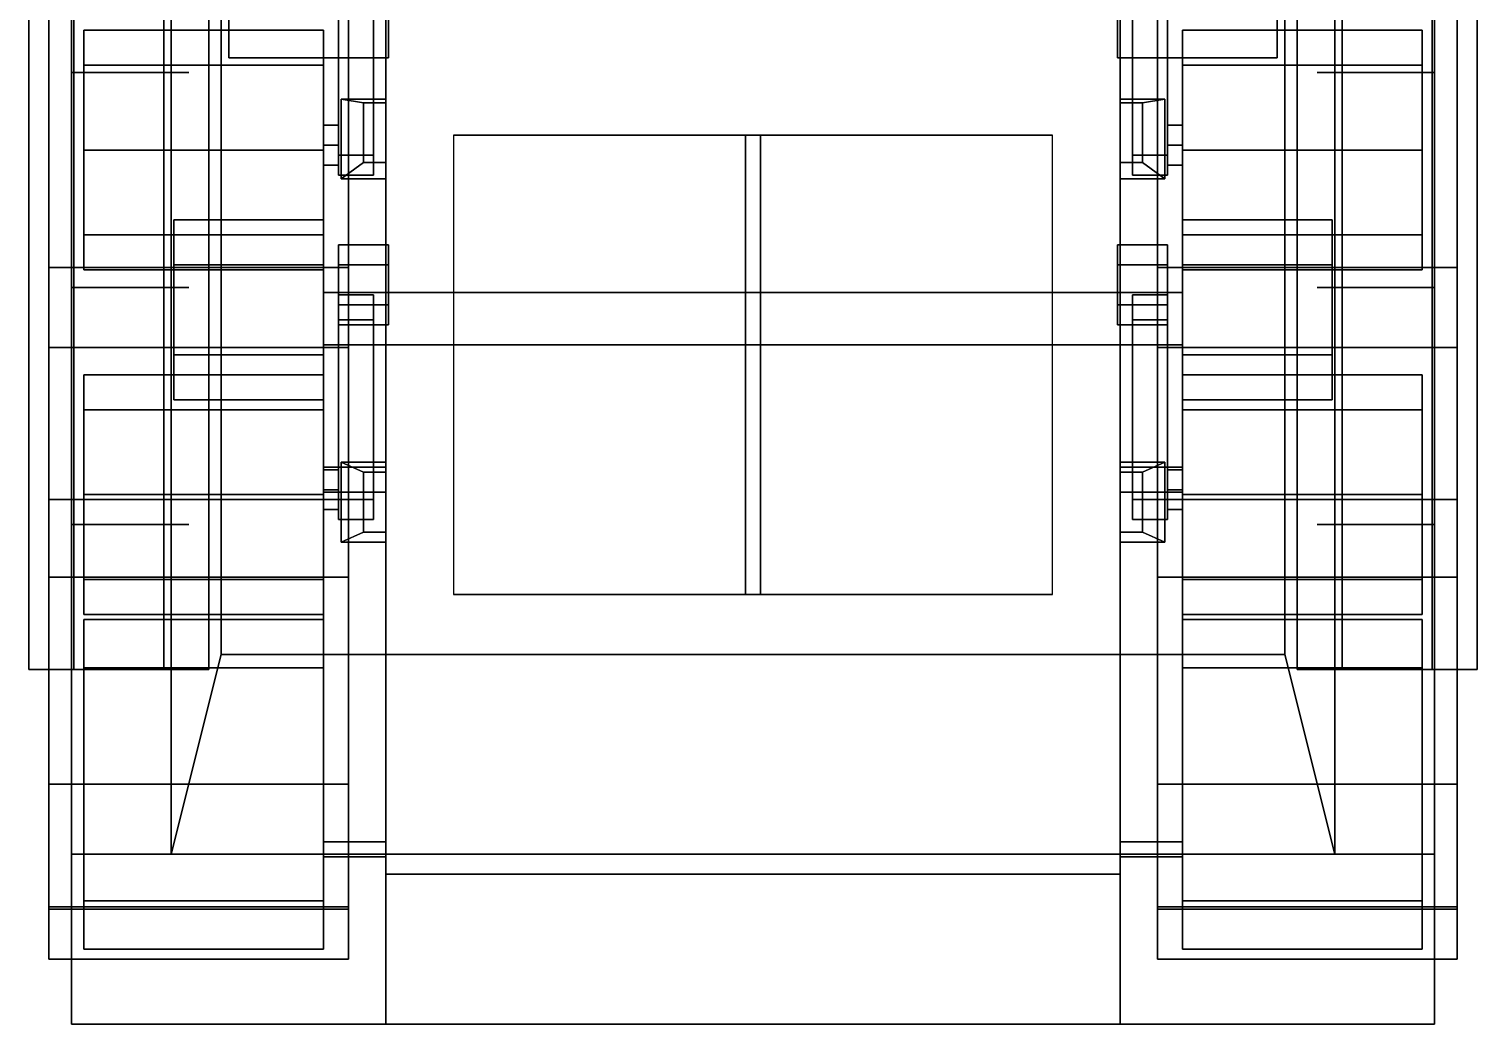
# Model space of a CAD drawing. Header units: millimetres. Extents: x -1.45 to 7, y -3.01 to 5.99.
# Drawn here: x -1.45 to 1.45, y -3.01 to -1.017 of the extents above; entities that cross this region are included whole.
import ezdxf

# ---------------------------------------------------------------- set-up
doc = ezdxf.new("R2010")
doc.units = ezdxf.units.MM
for name, color, linetype in [('mudguard', 4, 'Continuous'), ('torsion', 5, 'Continuous'), ('tracks', 6, 'Continuous'), ('wheels', 2, 'Continuous')]:
    doc.layers.add(name, color=color, linetype=linetype)

msp = doc.modelspace()

# ---------------------------------------------------------------- linework, layer by layer
for points in [[(-0.735, 2.56, 0.41), (-0.735, -2.71, 0.41), (-0.735, -3.01, 0.78), (-0.735, 2.92, 0.85)], [(-0.735, 2.92, 0.85), (-0.735, -3.01, 0.78), (-0.735, -2.67, 1.05), (-0.735, 2.55, 1.05)], [(0.735, -3.01, 0.78), (0.735, -2.71, 0.41), (0.735, 2.56, 0.41), (0.735, 2.92, 0.85)], [(0.735, -2.67, 1.05), (0.735, -3.01, 0.78), (0.735, 2.92, 0.85), (0.735, 2.55, 1.05)], [(-0.735, 2.55, 0.36), (-0.735, -2.67, 0.36), (-0.735, -2.71, 0.41), (-0.735, 2.56, 0.41)], [(0.735, -2.71, 0.41), (0.735, -2.67, 0.36), (0.735, 2.55, 0.36), (0.735, 2.56, 0.41)], [(0.735, 2.55, 0.36), (0.735, -2.67, 0.36), (-0.735, -2.67, 0.36), (-0.735, 2.55, 0.36)], [(-1.165, 0.55, 1.05), (-1.165, -2.67, 1.05), (-1.065, -2.27, 1.4), (-1.065, 0.55, 1.4)], [(1.165, 0.55, 1.05), (1.165, -2.67, 1.05), (-1.165, -2.67, 1.05), (-1.165, 0.55, 1.05)], [(-1.065, 0.55, 1.4), (-1.065, -2.27, 1.4), (1.065, -2.27, 1.4), (1.065, 0.55, 1.4)], [(1.065, -2.27, 1.4), (1.165, -2.67, 1.05), (1.165, 0.55, 1.05), (1.065, 0.55, 1.4)], [(-1.05, 0.08, 1.4), (-1.05, -1.075, 1.4), (-1.05, -1.075, 1.515), (-1.05, 0.08, 1.515)], [(-1.05, -1.075, 1.515), (-0.73, -1.075, 1.515), (-0.73, 0.08, 1.515), (-1.05, 0.08, 1.515)], [(-0.73, 0.08, 1.515), (-0.73, -1.075, 1.515), (-0.73, -1.075, 1.4), (-0.73, 0.08, 1.4)], [(0.73, -1.075, 1.515), (1.05, -1.075, 1.515), (1.05, 0.08, 1.515), (0.73, 0.08, 1.515)], [(0.73, 0.08, 1.4), (0.73, -1.075, 1.4), (0.73, -1.075, 1.515), (0.73, 0.08, 1.515)], [(1.05, 0.08, 1.515), (1.05, -1.075, 1.515), (1.05, -1.075, 1.4), (1.05, 0.08, 1.4)], [(-1.36, -0.32, 1.4709), (-1.45, -0.32, 1.315), (-1.45, -2.3, 1.315), (-1.36, -2.3, 1.4709)], [(-1.45, -0.32, 1.315), (-1.36, -0.32, 1.1591), (-1.36, -2.3, 1.1591), (-1.45, -2.3, 1.315)], [(-1.18, -0.32, 1.4709), (-1.36, -0.32, 1.4709), (-1.36, -2.3, 1.4709), (-1.18, -2.3, 1.4709)], [(-1.36, -0.32, 1.1591), (-1.18, -0.32, 1.1591), (-1.18, -2.3, 1.1591), (-1.36, -2.3, 1.1591)], [(-1.09, -0.32, 1.315), (-1.18, -0.32, 1.4709), (-1.18, -2.3, 1.4709), (-1.09, -2.3, 1.315)], [(-1.18, -0.32, 1.1591), (-1.09, -0.32, 1.315), (-1.09, -2.3, 1.315), (-1.18, -2.3, 1.1591)], [(1.09, -0.32, 1.315), (1.18, -0.32, 1.1591), (1.18, -2.3, 1.1591), (1.09, -2.3, 1.315)], [(1.18, -0.32, 1.4709), (1.09, -0.32, 1.315), (1.09, -2.3, 1.315), (1.18, -2.3, 1.4709)], [(1.36, -0.32, 1.4709), (1.18, -0.32, 1.4709), (1.18, -2.3, 1.4709), (1.36, -2.3, 1.4709)], [(1.36, -0.32, 1.1591), (1.45, -0.32, 1.315), (1.45, -2.3, 1.315), (1.36, -2.3, 1.1591)], [(1.45, -0.32, 1.315), (1.36, -0.32, 1.4709), (1.36, -2.3, 1.4709), (1.45, -2.3, 1.315)], [(-1.05, -1.075, 1.4), (-0.73, -1.075, 1.4), (-0.73, -1.075, 1.515), (-1.05, -1.075, 1.515)], [(0.73, -1.075, 1.4), (1.05, -1.075, 1.4), (1.05, -1.075, 1.515), (0.73, -1.075, 1.515)], [(-1.13, -1.105, 1.16), (-1.155, -1.105, 1.08), (-1.365, -1.105, 1.08), (-1.365, -1.105, 1.16)], [(-1.365, -1.105, 1.16), (-1.365, -1.105, 1.08), (-1.155, -1.105, 1.08), (-1.13, -1.105, 1.16)], [(1.13, -1.105, 1.16), (1.155, -1.105, 1.08), (1.365, -1.105, 1.08), (1.365, -1.105, 1.16)], [(1.365, -1.105, 1.16), (1.365, -1.105, 1.08), (1.155, -1.105, 1.08), (1.13, -1.105, 1.16)], [(-0.825, -1.3177, 0.498), (-0.825, -1.1584, 0.484), (-0.735, -1.1584, 0.484), (-0.735, -1.3177, 0.498)], [(-0.78, -1.1652, 0.6352), (-0.825, -1.1584, 0.484), (-0.825, -1.3177, 0.498), (-0.78, -1.2848, 0.6457)], [(-0.735, -1.1652, 0.6352), (-0.735, -1.1584, 0.484), (-0.825, -1.1584, 0.484), (-0.78, -1.1652, 0.6352)], [(0.78, -1.1652, 0.6352), (0.825, -1.1584, 0.484), (0.735, -1.1584, 0.484), (0.735, -1.1652, 0.6352)], [(0.825, -1.1584, 0.484), (0.825, -1.3177, 0.498), (0.735, -1.3177, 0.498), (0.735, -1.1584, 0.484)], [(0.78, -1.2848, 0.6457), (0.825, -1.3177, 0.498), (0.825, -1.1584, 0.484), (0.78, -1.1652, 0.6352)], [(-0.735, -1.2848, 0.6457), (-0.735, -1.1652, 0.6352), (-0.78, -1.1652, 0.6352), (-0.78, -1.2848, 0.6457)], [(0.735, -1.1652, 0.6352), (0.735, -1.2848, 0.6457), (0.78, -1.2848, 0.6457), (0.78, -1.1652, 0.6352)], [(-0.015, -1.23, 1.52), (0.015, -1.23, 1.52), (0.6, -1.23, 1.4), (-0.6, -1.23, 1.4)], [(-0.6, -1.23, 1.4), (-0.6, -2.15, 1.4), (-0.015, -2.15, 1.52), (-0.015, -1.23, 1.52)], [(-0.015, -2.15, 1.52), (0.015, -2.15, 1.52), (0.015, -1.23, 1.52), (-0.015, -1.23, 1.52)], [(0.015, -1.23, 1.52), (0.015, -2.15, 1.52), (0.6, -2.15, 1.4), (0.6, -1.23, 1.4)], [(-0.78, -1.2848, 0.6457), (-0.825, -1.3177, 0.498), (-0.735, -1.3177, 0.498), (-0.735, -1.2848, 0.6457)], [(0.735, -1.2848, 0.6457), (0.735, -1.3177, 0.498), (0.825, -1.3177, 0.498), (0.78, -1.2848, 0.6457)], [(-1.365, -1.535, 1.16), (-1.365, -1.535, 1.08), (-1.155, -1.535, 1.08), (-1.13, -1.535, 1.16)], [(-1.13, -1.535, 1.16), (-1.155, -1.535, 1.08), (-1.365, -1.535, 1.08), (-1.365, -1.535, 1.16)], [(1.365, -1.535, 1.16), (1.365, -1.535, 1.08), (1.155, -1.535, 1.08), (1.13, -1.535, 1.16)], [(1.13, -1.535, 1.16), (1.155, -1.535, 1.08), (1.365, -1.535, 1.08), (1.365, -1.535, 1.16)], [(-0.825, -2.045, 0.49), (-0.825, -1.885, 0.49), (-0.735, -1.885, 0.49), (-0.735, -2.045, 0.49)], [(-0.78, -1.905, 0.64), (-0.825, -1.885, 0.49), (-0.825, -2.045, 0.49), (-0.78, -2.025, 0.64)], [(-0.735, -1.905, 0.64), (-0.735, -1.885, 0.49), (-0.825, -1.885, 0.49), (-0.78, -1.905, 0.64)], [(0.78, -1.905, 0.64), (0.825, -1.885, 0.49), (0.735, -1.885, 0.49), (0.735, -1.905, 0.64)], [(0.825, -1.885, 0.49), (0.825, -2.045, 0.49), (0.735, -2.045, 0.49), (0.735, -1.885, 0.49)], [(0.78, -2.025, 0.64), (0.825, -2.045, 0.49), (0.825, -1.885, 0.49), (0.78, -1.905, 0.64)], [(-0.86, -1.895, 0.685), (-0.86, -2.645, 0.47), (-0.86, -2.675, 0.6), (-0.86, -1.945, 0.8)], [(-0.735, -1.945, 0.8), (-0.735, -1.895, 0.685), (-0.86, -1.895, 0.685), (-0.86, -1.945, 0.8)], [(-0.735, -1.895, 0.685), (-0.735, -2.645, 0.47), (-0.86, -2.645, 0.47), (-0.86, -1.895, 0.685)], [(-0.735, -2.025, 0.64), (-0.735, -1.905, 0.64), (-0.78, -1.905, 0.64), (-0.78, -2.025, 0.64)], [(0.86, -1.895, 0.685), (0.86, -2.645, 0.47), (0.735, -2.645, 0.47), (0.735, -1.895, 0.685)], [(0.86, -1.945, 0.8), (0.86, -1.895, 0.685), (0.735, -1.895, 0.685), (0.735, -1.945, 0.8)], [(0.735, -1.905, 0.64), (0.735, -2.025, 0.64), (0.78, -2.025, 0.64), (0.78, -1.905, 0.64)], [(0.86, -2.675, 0.6), (0.86, -2.645, 0.47), (0.86, -1.895, 0.685), (0.86, -1.945, 0.8)], [(-0.86, -1.945, 0.8), (-0.86, -2.675, 0.6), (-0.735, -2.675, 0.6), (-0.735, -1.945, 0.8)], [(0.735, -1.945, 0.8), (0.735, -2.675, 0.6), (0.86, -2.675, 0.6), (0.86, -1.945, 0.8)], [(-1.13, -2.01, 1.16), (-1.155, -2.01, 1.08), (-1.365, -2.01, 1.08), (-1.365, -2.01, 1.16)], [(-1.365, -2.01, 1.16), (-1.365, -2.01, 1.08), (-1.155, -2.01, 1.08), (-1.13, -2.01, 1.16)], [(-0.78, -2.025, 0.64), (-0.825, -2.045, 0.49), (-0.735, -2.045, 0.49), (-0.735, -2.025, 0.64)], [(0.735, -2.025, 0.64), (0.735, -2.045, 0.49), (0.825, -2.045, 0.49), (0.78, -2.025, 0.64)], [(1.13, -2.01, 1.16), (1.155, -2.01, 1.08), (1.365, -2.01, 1.08), (1.365, -2.01, 1.16)], [(1.365, -2.01, 1.16), (1.365, -2.01, 1.08), (1.155, -2.01, 1.08), (1.13, -2.01, 1.16)], [(-0.6, -2.15, 1.4), (0.6, -2.15, 1.4), (0.015, -2.15, 1.52), (-0.015, -2.15, 1.52)], [(-1.065, -2.27, 1.4), (-1.165, -2.67, 1.05), (1.165, -2.67, 1.05), (1.065, -2.27, 1.4)], [(-1.18, -2.3, 1.4709), (-1.36, -2.3, 1.4709), (-1.45, -2.3, 1.315), (-1.09, -2.3, 1.315)], [(-1.09, -2.3, 1.315), (-1.45, -2.3, 1.315), (-1.36, -2.3, 1.1591), (-1.18, -2.3, 1.1591)], [(1.45, -2.3, 1.315), (1.09, -2.3, 1.315), (1.18, -2.3, 1.1591), (1.36, -2.3, 1.1591)], [(1.36, -2.3, 1.4709), (1.18, -2.3, 1.4709), (1.09, -2.3, 1.315), (1.45, -2.3, 1.315)], [(-0.86, -2.675, 0.6), (-0.86, -2.645, 0.47), (-0.735, -2.645, 0.47), (-0.735, -2.675, 0.6)], [(0.735, -2.675, 0.6), (0.735, -2.645, 0.47), (0.86, -2.645, 0.47), (0.86, -2.675, 0.6)], [(-0.735, -2.71, 0.41), (-0.735, -2.67, 0.36), (0.735, -2.67, 0.36), (0.735, -2.71, 0.41)], [(-0.735, -2.67, 1.05), (-0.735, -3.01, 0.78), (0.735, -3.01, 0.78), (0.735, -2.67, 1.05)], [(-0.735, -3.01, 0.78), (-0.735, -2.71, 0.41), (0.735, -2.71, 0.41), (0.735, -3.01, 0.78)]]:
    msp.add_3dface(points)
at = {"layer": 'mudguard'}
for points in [[(-1.165, -2.67, 1.08), (-1.165, 0.55, 1.08), (-1.365, 0.55, 1.08), (-1.365, -2.67, 1.08)], [(-1.165, 0.55, 1.08), (-1.165, -2.67, 1.08), (-1.365, -2.67, 1.08), (-1.365, 0.55, 1.08)], [(1.365, -2.67, 1.08), (1.365, 0.55, 1.08), (1.165, 0.55, 1.08), (1.165, -2.67, 1.08)], [(1.365, 0.55, 1.08), (1.365, -2.67, 1.08), (1.165, -2.67, 1.08), (1.165, 0.55, 1.08)], [(-0.735, -2.67, 1.08), (-0.735, -3.01, 0.795), (-1.365, -3.01, 0.795), (-1.365, -2.67, 1.08)], [(-0.735, -3.01, 0.795), (-0.735, -2.67, 1.08), (-1.365, -2.67, 1.08), (-1.365, -3.01, 0.795)], [(1.365, -2.67, 1.08), (1.365, -3.01, 0.795), (0.735, -3.01, 0.795), (0.735, -2.67, 1.08)], [(1.365, -3.01, 0.795), (1.365, -2.67, 1.08), (0.735, -2.67, 1.08), (0.735, -3.01, 0.795)]]:
    msp.add_3dface(points, dxfattribs=at)
at = {"layer": 'torsion'}
for points in [[(-0.83, -0.86, 0.35), (-0.83, -1.27, 0.19), (-0.83, -1.31, 0.31), (-0.83, -0.91, 0.44)], [(-0.76, -0.86, 0.35), (-0.76, -1.27, 0.19), (-0.83, -1.27, 0.19), (-0.83, -0.86, 0.35)], [(-0.76, -1.31, 0.31), (-0.76, -1.27, 0.19), (-0.76, -0.86, 0.35), (-0.76, -0.91, 0.44)], [(0.76, -0.86, 0.35), (0.76, -1.27, 0.19), (0.76, -1.31, 0.31), (0.76, -0.91, 0.44)], [(0.83, -0.86, 0.35), (0.83, -1.27, 0.19), (0.76, -1.27, 0.19), (0.76, -0.86, 0.35)], [(0.83, -1.31, 0.31), (0.83, -1.27, 0.19), (0.83, -0.86, 0.35), (0.83, -0.91, 0.44)], [(-0.83, -0.91, 0.44), (-0.83, -1.31, 0.31), (-0.76, -1.31, 0.31), (-0.76, -0.91, 0.44)], [(0.76, -0.91, 0.44), (0.76, -1.31, 0.31), (0.83, -1.31, 0.31), (0.83, -0.91, 0.44)], [(-0.83, -1.21, 0.26), (-0.83, -1.25, 0.22), (-0.86, -1.25, 0.22), (-0.86, -1.21, 0.26)], [(-0.83, -1.25, 0.3), (-0.83, -1.21, 0.26), (-0.86, -1.21, 0.26), (-0.86, -1.25, 0.3)], [(0.86, -1.25, 0.3), (0.86, -1.21, 0.26), (0.83, -1.21, 0.26), (0.83, -1.25, 0.3)], [(0.86, -1.21, 0.26), (0.86, -1.25, 0.22), (0.83, -1.25, 0.22), (0.83, -1.21, 0.26)], [(-0.83, -1.25, 0.22), (-0.83, -1.29, 0.26), (-0.86, -1.29, 0.26), (-0.86, -1.25, 0.22)], [(-0.83, -1.29, 0.26), (-0.83, -1.25, 0.3), (-0.86, -1.25, 0.3), (-0.86, -1.29, 0.26)], [(-0.83, -1.31, 0.31), (-0.83, -1.27, 0.19), (-0.76, -1.27, 0.19), (-0.76, -1.31, 0.31)], [(0.76, -1.31, 0.31), (0.76, -1.27, 0.19), (0.83, -1.27, 0.19), (0.83, -1.31, 0.31)], [(0.86, -1.29, 0.26), (0.86, -1.25, 0.3), (0.83, -1.25, 0.3), (0.83, -1.29, 0.26)], [(0.86, -1.25, 0.22), (0.86, -1.29, 0.26), (0.83, -1.29, 0.26), (0.83, -1.25, 0.22)], [(-0.83, -1.45, 0.42), (-0.83, -1.49, 0.4893), (-0.73, -1.49, 0.4893), (-0.73, -1.45, 0.42)], [(-0.83, -1.49, 0.3507), (-0.83, -1.45, 0.42), (-0.73, -1.45, 0.42), (-0.73, -1.49, 0.3507)], [(-0.73, -1.57, 0.3507), (-0.73, -1.49, 0.3507), (-0.73, -1.45, 0.42), (-0.73, -1.61, 0.42)], [(-0.73, -1.61, 0.42), (-0.73, -1.45, 0.42), (-0.73, -1.49, 0.4893), (-0.73, -1.57, 0.4893)], [(0.83, -1.45, 0.42), (0.83, -1.49, 0.3507), (0.73, -1.49, 0.3507), (0.73, -1.45, 0.42)], [(0.83, -1.49, 0.4893), (0.83, -1.45, 0.42), (0.73, -1.45, 0.42), (0.73, -1.49, 0.4893)], [(0.73, -1.57, 0.4893), (0.73, -1.49, 0.4893), (0.73, -1.45, 0.42), (0.73, -1.61, 0.42)], [(0.73, -1.61, 0.42), (0.73, -1.45, 0.42), (0.73, -1.49, 0.3507), (0.73, -1.57, 0.3507)], [(-0.83, -1.57, 0.3507), (-0.83, -1.49, 0.3507), (-0.73, -1.49, 0.3507), (-0.73, -1.57, 0.3507)], [(-0.83, -1.49, 0.4893), (-0.83, -1.57, 0.4893), (-0.73, -1.57, 0.4893), (-0.73, -1.49, 0.4893)], [(0.83, -1.49, 0.3507), (0.83, -1.57, 0.3507), (0.73, -1.57, 0.3507), (0.73, -1.49, 0.3507)], [(0.83, -1.57, 0.4893), (0.83, -1.49, 0.4893), (0.73, -1.49, 0.4893), (0.73, -1.57, 0.4893)], [(-0.76, -1.55, 0.35), (-0.76, -1.96, 0.19), (-0.83, -1.96, 0.19), (-0.83, -1.55, 0.35)], [(-0.83, -1.55, 0.35), (-0.83, -1.96, 0.19), (-0.83, -2, 0.31), (-0.83, -1.6, 0.44)], [(-0.76, -1.6, 0.44), (-0.76, -1.55, 0.35), (-0.83, -1.55, 0.35), (-0.83, -1.6, 0.44)], [(-0.76, -2, 0.31), (-0.76, -1.96, 0.19), (-0.76, -1.55, 0.35), (-0.76, -1.6, 0.44)], [(0.83, -1.55, 0.35), (0.83, -1.96, 0.19), (0.76, -1.96, 0.19), (0.76, -1.55, 0.35)], [(0.76, -1.55, 0.35), (0.76, -1.96, 0.19), (0.76, -2, 0.31), (0.76, -1.6, 0.44)], [(0.83, -1.6, 0.44), (0.83, -1.55, 0.35), (0.76, -1.55, 0.35), (0.76, -1.6, 0.44)], [(0.83, -2, 0.31), (0.83, -1.96, 0.19), (0.83, -1.55, 0.35), (0.83, -1.6, 0.44)], [(-0.83, -1.57, 0.4893), (-0.83, -1.61, 0.42), (-0.73, -1.61, 0.42), (-0.73, -1.57, 0.4893)], [(-0.83, -1.61, 0.42), (-0.83, -1.57, 0.3507), (-0.73, -1.57, 0.3507), (-0.73, -1.61, 0.42)], [(0.83, -1.57, 0.3507), (0.83, -1.61, 0.42), (0.73, -1.61, 0.42), (0.73, -1.57, 0.3507)], [(0.83, -1.61, 0.42), (0.83, -1.57, 0.4893), (0.73, -1.57, 0.4893), (0.73, -1.61, 0.42)], [(-0.83, -1.6, 0.44), (-0.83, -2, 0.31), (-0.76, -2, 0.31), (-0.76, -1.6, 0.44)], [(0.76, -1.6, 0.44), (0.76, -2, 0.31), (0.83, -2, 0.31), (0.83, -1.6, 0.44)], [(-0.83, -1.94, 0.3), (-0.83, -1.9, 0.26), (-0.86, -1.9, 0.26), (-0.86, -1.94, 0.3)], [(-0.83, -1.9, 0.26), (-0.83, -1.94, 0.22), (-0.86, -1.94, 0.22), (-0.86, -1.9, 0.26)], [(0.86, -1.9, 0.26), (0.86, -1.94, 0.22), (0.83, -1.94, 0.22), (0.83, -1.9, 0.26)], [(0.86, -1.94, 0.3), (0.86, -1.9, 0.26), (0.83, -1.9, 0.26), (0.83, -1.94, 0.3)], [(-0.83, -1.98, 0.26), (-0.83, -1.94, 0.3), (-0.86, -1.94, 0.3), (-0.86, -1.98, 0.26)], [(-0.83, -1.94, 0.22), (-0.83, -1.98, 0.26), (-0.86, -1.98, 0.26), (-0.86, -1.94, 0.22)], [(0.86, -1.94, 0.22), (0.86, -1.98, 0.26), (0.83, -1.98, 0.26), (0.83, -1.94, 0.22)], [(0.86, -1.98, 0.26), (0.86, -1.94, 0.3), (0.83, -1.94, 0.3), (0.83, -1.98, 0.26)], [(-0.83, -2, 0.31), (-0.83, -1.96, 0.19), (-0.76, -1.96, 0.19), (-0.76, -2, 0.31)], [(0.76, -2, 0.31), (0.76, -1.96, 0.19), (0.83, -1.96, 0.19), (0.83, -2, 0.31)]]:
    msp.add_3dface(points, dxfattribs=at)
at = {"layer": 'tracks'}
for points in [[(-0.81, -1.96), (-0.81, 2.02), (-1.41, 2.02), (-1.41, -1.96)], [(-0.81, 2.02), (-0.81, -1.96), (-1.41, -1.96), (-1.41, 2.02)], [(1.41, -1.96), (1.41, 2.02), (0.81, 2.02), (0.81, -1.96)], [(1.41, 2.02), (1.41, -1.96), (0.81, -1.96), (0.81, 2.02)], [(-0.81, -1.495, 0.895), (-0.81, -0.835, 0.83), (-1.41, -0.835, 0.83), (-1.41, -1.495, 0.895)], [(-0.81, -0.835, 0.83), (-0.81, -1.495, 0.895), (-1.41, -1.495, 0.895), (-1.41, -0.835, 0.83)], [(1.41, -0.835, 0.83), (1.41, -1.495, 0.895), (0.81, -1.495, 0.895), (0.81, -0.835, 0.83)], [(1.41, -1.495, 0.895), (1.41, -0.835, 0.83), (0.81, -0.835, 0.83), (0.81, -1.495, 0.895)], [(-0.81, -1.495, 0.895), (-0.81, -1.655, 0.895), (-1.41, -1.655, 0.895), (-1.41, -1.495, 0.895)], [(-0.81, -1.655, 0.895), (-0.81, -1.495, 0.895), (-1.41, -1.495, 0.895), (-1.41, -1.655, 0.895)], [(1.41, -1.495, 0.895), (1.41, -1.655, 0.895), (0.81, -1.655, 0.895), (0.81, -1.495, 0.895)], [(1.41, -1.655, 0.895), (1.41, -1.495, 0.895), (0.81, -1.495, 0.895), (0.81, -1.655, 0.895)], [(-0.81, -1.655, 0.895), (-0.81, -2.115, 0.83), (-1.41, -2.115, 0.83), (-1.41, -1.655, 0.895)], [(-0.81, -2.115, 0.83), (-0.81, -1.655, 0.895), (-1.41, -1.655, 0.895), (-1.41, -2.115, 0.83)], [(1.41, -2.115, 0.83), (1.41, -1.655, 0.895), (0.81, -1.655, 0.895), (0.81, -2.115, 0.83)], [(1.41, -1.655, 0.895), (1.41, -2.115, 0.83), (0.81, -2.115, 0.83), (0.81, -1.655, 0.895)], [(-0.81, -1.96), (-0.81, -2.775, 0.305), (-1.41, -2.775, 0.305), (-1.41, -1.96)], [(-0.81, -2.775, 0.305), (-0.81, -1.96), (-1.41, -1.96), (-1.41, -2.775, 0.305)], [(1.41, -2.775, 0.305), (1.41, -1.96), (0.81, -1.96), (0.81, -2.775, 0.305)], [(1.41, -1.96), (1.41, -2.775, 0.305), (0.81, -2.775, 0.305), (0.81, -1.96)], [(-0.81, -2.115, 0.83), (-0.81, -2.53, 0.9), (-1.41, -2.53, 0.9), (-1.41, -2.115, 0.83)], [(-0.81, -2.53, 0.9), (-0.81, -2.115, 0.83), (-1.41, -2.115, 0.83), (-1.41, -2.53, 0.9)], [(1.41, -2.53, 0.9), (1.41, -2.115, 0.83), (0.81, -2.115, 0.83), (0.81, -2.53, 0.9)], [(1.41, -2.115, 0.83), (1.41, -2.53, 0.9), (0.81, -2.53, 0.9), (0.81, -2.115, 0.83)], [(-0.81, -2.53, 0.9), (-0.81, -2.78, 0.805), (-1.41, -2.78, 0.805), (-1.41, -2.53, 0.9)], [(-0.81, -2.78, 0.805), (-0.81, -2.53, 0.9), (-1.41, -2.53, 0.9), (-1.41, -2.78, 0.805)], [(1.41, -2.78, 0.805), (1.41, -2.53, 0.9), (0.81, -2.53, 0.9), (0.81, -2.78, 0.805)], [(1.41, -2.53, 0.9), (1.41, -2.78, 0.805), (0.81, -2.78, 0.805), (0.81, -2.53, 0.9)], [(-0.81, -2.775, 0.305), (-0.81, -2.88, 0.56), (-1.41, -2.88, 0.56), (-1.41, -2.775, 0.305)], [(-0.81, -2.88, 0.56), (-0.81, -2.775, 0.305), (-1.41, -2.775, 0.305), (-1.41, -2.88, 0.56)], [(-0.81, -2.88, 0.56), (-0.81, -2.78, 0.805), (-1.41, -2.78, 0.805), (-1.41, -2.88, 0.56)], [(-0.81, -2.78, 0.805), (-0.81, -2.88, 0.56), (-1.41, -2.88, 0.56), (-1.41, -2.78, 0.805)], [(1.41, -2.775, 0.305), (1.41, -2.88, 0.56), (0.81, -2.88, 0.56), (0.81, -2.775, 0.305)], [(1.41, -2.88, 0.56), (1.41, -2.775, 0.305), (0.81, -2.775, 0.305), (0.81, -2.88, 0.56)], [(1.41, -2.78, 0.805), (1.41, -2.88, 0.56), (0.81, -2.88, 0.56), (0.81, -2.78, 0.805)], [(1.41, -2.88, 0.56), (1.41, -2.78, 0.805), (0.81, -2.78, 0.805), (0.81, -2.88, 0.56)]]:
    msp.add_3dface(points, dxfattribs=at)
at = {"layer": 'wheels'}
for points in [[(-0.86, -1.0903, 0.4297), (-0.86, -1.02, 0.26), (-1.34, -1.02, 0.26), (-1.34, -1.0903, 0.4297)], [(-1.34, -1.5, 0.26), (-1.34, -1.0903, 0.4297), (-1.34, -1.02, 0.26), (-1.34, -1.4297, 0.0903)], [(-1.34, -1.4297, 0.0903), (-1.34, -1.02, 0.26), (-1.34, -1.0903, 0.0903), (-1.34, -1.26, 0.02)], [(-0.86, -1.02, 0.26), (-0.86, -1.0903, 0.0903), (-1.34, -1.0903, 0.0903), (-1.34, -1.02, 0.26)], [(-0.86, -1.26, 0.5), (-0.86, -1.0903, 0.0903), (-0.86, -1.02, 0.26), (-0.86, -1.0903, 0.4297)], [(0.86, -1.5, 0.26), (0.86, -1.0903, 0.4297), (0.86, -1.02, 0.26), (0.86, -1.4297, 0.0903)], [(1.34, -1.0903, 0.4297), (1.34, -1.02, 0.26), (0.86, -1.02, 0.26), (0.86, -1.0903, 0.4297)], [(1.34, -1.02, 0.26), (1.34, -1.0903, 0.0903), (0.86, -1.0903, 0.0903), (0.86, -1.02, 0.26)], [(0.86, -1.4297, 0.0903), (0.86, -1.02, 0.26), (0.86, -1.0903, 0.0903), (0.86, -1.26, 0.02)], [(1.34, -1.26, 0.5), (1.34, -1.0903, 0.0903), (1.34, -1.02, 0.26), (1.34, -1.0903, 0.4297)], [(-1.34, -1.4297, 0.4297), (-1.34, -1.26, 0.5), (-1.34, -1.0903, 0.4297), (-1.34, -1.5, 0.26)], [(-0.86, -1.0903, 0.0903), (-0.86, -1.26, 0.02), (-1.34, -1.26, 0.02), (-1.34, -1.0903, 0.0903)], [(-0.86, -1.26, 0.5), (-0.86, -1.0903, 0.4297), (-1.34, -1.0903, 0.4297), (-1.34, -1.26, 0.5)], [(-0.86, -1.4297, 0.4297), (-0.86, -1.26, 0.02), (-0.86, -1.0903, 0.0903), (-0.86, -1.26, 0.5)], [(0.86, -1.4297, 0.4297), (0.86, -1.26, 0.5), (0.86, -1.0903, 0.4297), (0.86, -1.5, 0.26)], [(1.34, -1.0903, 0.0903), (1.34, -1.26, 0.02), (0.86, -1.26, 0.02), (0.86, -1.0903, 0.0903)], [(1.34, -1.26, 0.5), (1.34, -1.0903, 0.4297), (0.86, -1.0903, 0.4297), (0.86, -1.26, 0.5)], [(1.34, -1.4297, 0.4297), (1.34, -1.26, 0.02), (1.34, -1.0903, 0.0903), (1.34, -1.26, 0.5)], [(-0.86, -1.26, 0.02), (-0.86, -1.4297, 0.0903), (-1.34, -1.4297, 0.0903), (-1.34, -1.26, 0.02)], [(-0.86, -1.4297, 0.4297), (-0.86, -1.26, 0.5), (-1.34, -1.26, 0.5), (-1.34, -1.4297, 0.4297)], [(-0.86, -1.5, 0.26), (-0.86, -1.4297, 0.0903), (-0.86, -1.26, 0.02), (-0.86, -1.4297, 0.4297)], [(1.34, -1.26, 0.02), (1.34, -1.4297, 0.0903), (0.86, -1.4297, 0.0903), (0.86, -1.26, 0.02)], [(1.34, -1.4297, 0.4297), (1.34, -1.26, 0.5), (0.86, -1.26, 0.5), (0.86, -1.4297, 0.4297)], [(1.34, -1.5, 0.26), (1.34, -1.4297, 0.0903), (1.34, -1.26, 0.02), (1.34, -1.4297, 0.4297)], [(-1.16, -1.67, 0.8759), (-1.16, -1.49, 0.8759), (-1.16, -1.4, 0.72), (-1.16, -1.76, 0.72)], [(-0.86, -1.49, 0.8759), (-0.86, -1.4, 0.72), (-1.16, -1.4, 0.72), (-1.16, -1.49, 0.8759)], [(-1.16, -1.76, 0.72), (-1.16, -1.4, 0.72), (-1.16, -1.49, 0.5641), (-1.16, -1.67, 0.5641)], [(-0.86, -1.4, 0.72), (-0.86, -1.49, 0.5641), (-1.16, -1.49, 0.5641), (-1.16, -1.4, 0.72)], [(-0.86, -1.49, 0.5641), (-0.86, -1.4, 0.72), (-0.86, -1.49, 0.8759), (-0.86, -1.67, 0.8759)], [(0.86, -1.67, 0.8759), (0.86, -1.49, 0.8759), (0.86, -1.4, 0.72), (0.86, -1.76, 0.72)], [(1.16, -1.49, 0.8759), (1.16, -1.4, 0.72), (0.86, -1.4, 0.72), (0.86, -1.49, 0.8759)], [(0.86, -1.76, 0.72), (0.86, -1.4, 0.72), (0.86, -1.49, 0.5641), (0.86, -1.67, 0.5641)], [(1.16, -1.4, 0.72), (1.16, -1.49, 0.5641), (0.86, -1.49, 0.5641), (0.86, -1.4, 0.72)], [(1.16, -1.49, 0.5641), (1.16, -1.4, 0.72), (1.16, -1.49, 0.8759), (1.16, -1.67, 0.8759)], [(-0.86, -1.5, 0.26), (-0.86, -1.4297, 0.4297), (-1.34, -1.4297, 0.4297), (-1.34, -1.5, 0.26)], [(-0.86, -1.4297, 0.0903), (-0.86, -1.5, 0.26), (-1.34, -1.5, 0.26), (-1.34, -1.4297, 0.0903)], [(1.34, -1.5, 0.26), (1.34, -1.4297, 0.4297), (0.86, -1.4297, 0.4297), (0.86, -1.5, 0.26)], [(1.34, -1.4297, 0.0903), (1.34, -1.5, 0.26), (0.86, -1.5, 0.26), (0.86, -1.4297, 0.0903)], [(-0.86, -1.49, 0.5641), (-0.86, -1.67, 0.5641), (-1.16, -1.67, 0.5641), (-1.16, -1.49, 0.5641)], [(-0.86, -1.67, 0.8759), (-0.86, -1.49, 0.8759), (-1.16, -1.49, 0.8759), (-1.16, -1.67, 0.8759)], [(-0.86, -1.67, 0.5641), (-0.86, -1.49, 0.5641), (-0.86, -1.67, 0.8759), (-0.86, -1.76, 0.72)], [(1.16, -1.49, 0.5641), (1.16, -1.67, 0.5641), (0.86, -1.67, 0.5641), (0.86, -1.49, 0.5641)], [(1.16, -1.67, 0.8759), (1.16, -1.49, 0.8759), (0.86, -1.49, 0.8759), (0.86, -1.67, 0.8759)], [(1.16, -1.67, 0.5641), (1.16, -1.49, 0.5641), (1.16, -1.67, 0.8759), (1.16, -1.76, 0.72)], [(0.86, -1.65, 0.72), (0.86, -1.545, 0.7806), (-0.86, -1.545, 0.7806), (-0.86, -1.65, 0.72)], [(0.86, -1.545, 0.7806), (0.86, -1.545, 0.6594), (-0.86, -1.545, 0.6594), (-0.86, -1.545, 0.7806)], [(0.86, -1.545, 0.6594), (0.86, -1.65, 0.72), (-0.86, -1.65, 0.72), (-0.86, -1.545, 0.6594)], [(-0.86, -1.76, 0.72), (-0.86, -1.67, 0.8759), (-1.16, -1.67, 0.8759), (-1.16, -1.76, 0.72)], [(-0.86, -1.67, 0.5641), (-0.86, -1.76, 0.72), (-1.16, -1.76, 0.72), (-1.16, -1.67, 0.5641)], [(1.16, -1.76, 0.72), (1.16, -1.67, 0.8759), (0.86, -1.67, 0.8759), (0.86, -1.76, 0.72)], [(1.16, -1.67, 0.5641), (1.16, -1.76, 0.72), (0.86, -1.76, 0.72), (0.86, -1.67, 0.5641)], [(-1.34, -2.19, 0.26), (-1.34, -1.7803, 0.4297), (-1.34, -1.71, 0.26), (-1.34, -2.1197, 0.0903)], [(-0.86, -1.7803, 0.4297), (-0.86, -1.71, 0.26), (-1.34, -1.71, 0.26), (-1.34, -1.7803, 0.4297)], [(-0.86, -1.71, 0.26), (-0.86, -1.7803, 0.0903), (-1.34, -1.7803, 0.0903), (-1.34, -1.71, 0.26)], [(-1.34, -2.1197, 0.0903), (-1.34, -1.71, 0.26), (-1.34, -1.7803, 0.0903), (-1.34, -1.95, 0.02)], [(-0.86, -1.95, 0.5), (-0.86, -1.7803, 0.0903), (-0.86, -1.71, 0.26), (-0.86, -1.7803, 0.4297)], [(1.34, -1.7803, 0.4297), (1.34, -1.71, 0.26), (0.86, -1.71, 0.26), (0.86, -1.7803, 0.4297)], [(0.86, -2.19, 0.26), (0.86, -1.7803, 0.4297), (0.86, -1.71, 0.26), (0.86, -2.1197, 0.0903)], [(0.86, -2.1197, 0.0903), (0.86, -1.71, 0.26), (0.86, -1.7803, 0.0903), (0.86, -1.95, 0.02)], [(1.34, -1.71, 0.26), (1.34, -1.7803, 0.0903), (0.86, -1.7803, 0.0903), (0.86, -1.71, 0.26)], [(1.34, -1.95, 0.5), (1.34, -1.7803, 0.0903), (1.34, -1.71, 0.26), (1.34, -1.7803, 0.4297)], [(-1.34, -2.1197, 0.4297), (-1.34, -1.95, 0.5), (-1.34, -1.7803, 0.4297), (-1.34, -2.19, 0.26)], [(-0.86, -1.7803, 0.0903), (-0.86, -1.95, 0.02), (-1.34, -1.95, 0.02), (-1.34, -1.7803, 0.0903)], [(-0.86, -1.95, 0.5), (-0.86, -1.7803, 0.4297), (-1.34, -1.7803, 0.4297), (-1.34, -1.95, 0.5)], [(-0.86, -2.1197, 0.4297), (-0.86, -1.95, 0.02), (-0.86, -1.7803, 0.0903), (-0.86, -1.95, 0.5)], [(0.86, -2.1197, 0.4297), (0.86, -1.95, 0.5), (0.86, -1.7803, 0.4297), (0.86, -2.19, 0.26)], [(1.34, -1.7803, 0.0903), (1.34, -1.95, 0.02), (0.86, -1.95, 0.02), (0.86, -1.7803, 0.0903)], [(1.34, -1.95, 0.5), (1.34, -1.7803, 0.4297), (0.86, -1.7803, 0.4297), (0.86, -1.95, 0.5)], [(1.34, -2.1197, 0.4297), (1.34, -1.95, 0.02), (1.34, -1.7803, 0.0903), (1.34, -1.95, 0.5)], [(-0.86, -1.95, 0.02), (-0.86, -2.1197, 0.0903), (-1.34, -2.1197, 0.0903), (-1.34, -1.95, 0.02)], [(-0.86, -2.1197, 0.4297), (-0.86, -1.95, 0.5), (-1.34, -1.95, 0.5), (-1.34, -2.1197, 0.4297)], [(-0.86, -2.19, 0.26), (-0.86, -2.1197, 0.0903), (-0.86, -1.95, 0.02), (-0.86, -2.1197, 0.4297)], [(1.34, -1.95, 0.02), (1.34, -2.1197, 0.0903), (0.86, -2.1197, 0.0903), (0.86, -1.95, 0.02)], [(1.34, -2.1197, 0.4297), (1.34, -1.95, 0.5), (0.86, -1.95, 0.5), (0.86, -2.1197, 0.4297)], [(1.34, -2.19, 0.26), (1.34, -2.1197, 0.0903), (1.34, -1.95, 0.02), (1.34, -2.1197, 0.4297)], [(-0.86, -2.19, 0.26), (-0.86, -2.1197, 0.4297), (-1.34, -2.1197, 0.4297), (-1.34, -2.19, 0.26)], [(-0.86, -2.1197, 0.0903), (-0.86, -2.19, 0.26), (-1.34, -2.19, 0.26), (-1.34, -2.1197, 0.0903)], [(1.34, -2.19, 0.26), (1.34, -2.1197, 0.4297), (0.86, -2.1197, 0.4297), (0.86, -2.19, 0.26)], [(1.34, -2.1197, 0.0903), (1.34, -2.19, 0.26), (0.86, -2.19, 0.26), (0.86, -2.1197, 0.0903)], [(-1.34, -2.7633, 0.3267), (-1.34, -2.2, 0.56), (-1.34, -2.2967, 0.3267), (-1.34, -2.53, 0.23)], [(-1.34, -2.86, 0.56), (-1.34, -2.2967, 0.7933), (-1.34, -2.2, 0.56), (-1.34, -2.7633, 0.3267)], [(-0.86, -2.2967, 0.7933), (-0.86, -2.2, 0.56), (-1.34, -2.2, 0.56), (-1.34, -2.2967, 0.7933)], [(-0.86, -2.2, 0.56), (-0.86, -2.2967, 0.3267), (-1.34, -2.2967, 0.3267), (-1.34, -2.2, 0.56)], [(-0.86, -2.53, 0.89), (-0.86, -2.2967, 0.3267), (-0.86, -2.2, 0.56), (-0.86, -2.2967, 0.7933)], [(1.34, -2.2967, 0.7933), (1.34, -2.2, 0.56), (0.86, -2.2, 0.56), (0.86, -2.2967, 0.7933)], [(1.34, -2.2, 0.56), (1.34, -2.2967, 0.3267), (0.86, -2.2967, 0.3267), (0.86, -2.2, 0.56)], [(0.86, -2.86, 0.56), (0.86, -2.2967, 0.7933), (0.86, -2.2, 0.56), (0.86, -2.7633, 0.3267)], [(0.86, -2.7633, 0.3267), (0.86, -2.2, 0.56), (0.86, -2.2967, 0.3267), (0.86, -2.53, 0.23)], [(1.34, -2.53, 0.89), (1.34, -2.2967, 0.3267), (1.34, -2.2, 0.56), (1.34, -2.2967, 0.7933)], [(-0.86, -2.2967, 0.3267), (-0.86, -2.53, 0.23), (-1.34, -2.53, 0.23), (-1.34, -2.2967, 0.3267)], [(-1.34, -2.7633, 0.7933), (-1.34, -2.53, 0.89), (-1.34, -2.2967, 0.7933), (-1.34, -2.86, 0.56)], [(-0.86, -2.53, 0.89), (-0.86, -2.2967, 0.7933), (-1.34, -2.2967, 0.7933), (-1.34, -2.53, 0.89)], [(-0.86, -2.7633, 0.7933), (-0.86, -2.53, 0.23), (-0.86, -2.2967, 0.3267), (-0.86, -2.53, 0.89)], [(1.34, -2.53, 0.89), (1.34, -2.2967, 0.7933), (0.86, -2.2967, 0.7933), (0.86, -2.53, 0.89)], [(1.34, -2.2967, 0.3267), (1.34, -2.53, 0.23), (0.86, -2.53, 0.23), (0.86, -2.2967, 0.3267)], [(0.86, -2.7633, 0.7933), (0.86, -2.53, 0.89), (0.86, -2.2967, 0.7933), (0.86, -2.86, 0.56)], [(1.34, -2.7633, 0.7933), (1.34, -2.53, 0.23), (1.34, -2.2967, 0.3267), (1.34, -2.53, 0.89)], [(-0.86, -2.53, 0.23), (-0.86, -2.7633, 0.3267), (-1.34, -2.7633, 0.3267), (-1.34, -2.53, 0.23)], [(-0.86, -2.7633, 0.7933), (-0.86, -2.53, 0.89), (-1.34, -2.53, 0.89), (-1.34, -2.7633, 0.7933)], [(-0.86, -2.86, 0.56), (-0.86, -2.7633, 0.3267), (-0.86, -2.53, 0.23), (-0.86, -2.7633, 0.7933)], [(1.34, -2.7633, 0.7933), (1.34, -2.53, 0.89), (0.86, -2.53, 0.89), (0.86, -2.7633, 0.7933)], [(1.34, -2.53, 0.23), (1.34, -2.7633, 0.3267), (0.86, -2.7633, 0.3267), (0.86, -2.53, 0.23)], [(1.34, -2.86, 0.56), (1.34, -2.7633, 0.3267), (1.34, -2.53, 0.23), (1.34, -2.7633, 0.7933)], [(-0.86, -2.86, 0.56), (-0.86, -2.7633, 0.7933), (-1.34, -2.7633, 0.7933), (-1.34, -2.86, 0.56)], [(-0.86, -2.7633, 0.3267), (-0.86, -2.86, 0.56), (-1.34, -2.86, 0.56), (-1.34, -2.7633, 0.3267)], [(1.34, -2.86, 0.56), (1.34, -2.7633, 0.7933), (0.86, -2.7633, 0.7933), (0.86, -2.86, 0.56)], [(1.34, -2.7633, 0.3267), (1.34, -2.86, 0.56), (0.86, -2.86, 0.56), (0.86, -2.7633, 0.3267)]]:
    msp.add_3dface(points, dxfattribs=at)

doc.saveas('drawing.dxf')
